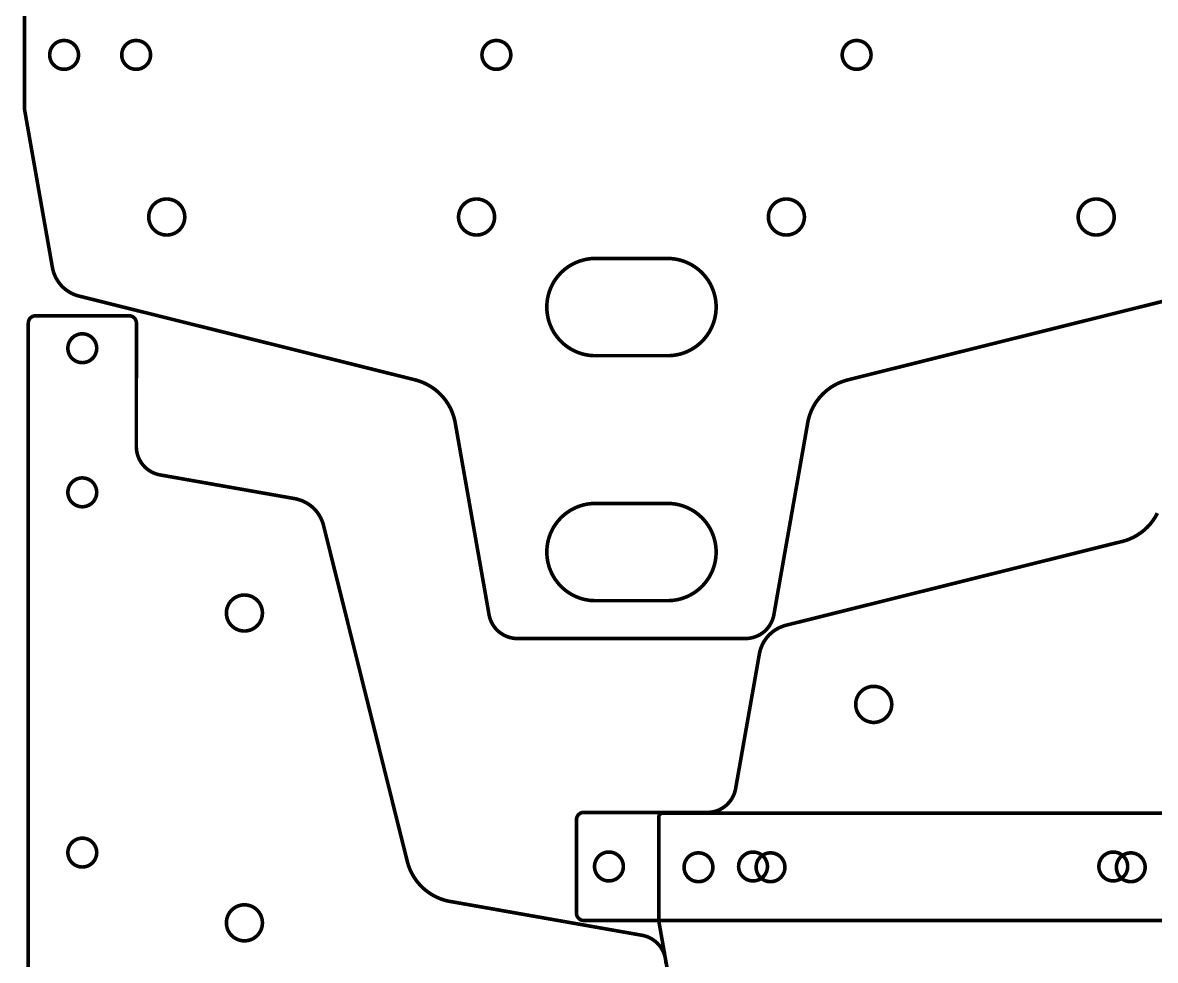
# Model space of a CAD drawing. Extents: x 0 to 1251, y 0 to 2501.
# Drawn here: x 0.4 to 314.8, y 1672.6 to 1932.9 of the extents above; entities that cross this region are included whole.
import ezdxf

# ---------------------------------------------------------------- set-up
doc = ezdxf.new("R2010")
doc.units = 0
doc.layers.get('0').update_dxf_attribs({"linetype": 'CONTINUOUS'})

msp = doc.modelspace()

# ---------------------------------------------------------------- linework, layer by layer
at = {"color": 0, "const_width": 1}
for points in [[(322.707, 1857.03), (229.454, 1833.78), (229.324, 1833.74), (228.931, 1833.63), (228.412, 1833.47), (227.901, 1833.29), (227.399, 1833.1), (226.904, 1832.89), (226.417, 1832.65), (225.939, 1832.4), (225.471, 1832.14), (225.011, 1831.86), (224.564, 1831.57), (224.125, 1831.25), (223.699, 1830.92), (223.283, 1830.57), (222.881, 1830.21), (222.49, 1829.83), (222.206, 1829.54), (222.114, 1829.44), (222.021, 1829.35), (221.75, 1829.04), (221.403, 1828.63), (221.071, 1828.19), (220.756, 1827.76), (220.457, 1827.32), (220.174, 1826.86), (219.908, 1826.39), (219.66, 1825.92), (219.428, 1825.43), (219.214, 1824.93), (219.018, 1824.43), (218.84, 1823.92), (218.679, 1823.4), (218.539, 1822.89), (218.415, 1822.36), (218.335, 1821.96), (218.311, 1821.82), (208.926, 1768.6), (208.896, 1768.42), (208.774, 1767.9), (208.563, 1767.24), (208.296, 1766.6), (207.975, 1765.99), (207.603, 1765.4), (207.179, 1764.85), (206.707, 1764.33), (206.324, 1763.97), (206.19, 1763.86), (206.056, 1763.74), (205.632, 1763.43), (205.043, 1763.06), (204.425, 1762.74), (203.783, 1762.47), (203.121, 1762.25), (202.442, 1762.11), (201.749, 1762.01), (201.222, 1761.99), (201.047, 1761.99), (137.738, 1761.99), (137.562, 1761.99), (137.036, 1762.01), (136.343, 1762.11), (135.664, 1762.25), (135.002, 1762.47), (134.36, 1762.74), (133.742, 1763.06), (133.153, 1763.43), (132.73, 1763.74), (132.595, 1763.86), (132.461, 1763.97), (132.078, 1764.33), (131.606, 1764.85), (131.182, 1765.4), (130.809, 1765.99), (130.489, 1766.6), (130.222, 1767.24), (130.011, 1767.9), (129.89, 1768.42), (129.859, 1768.6), (120.474, 1821.82), (120.45, 1821.96), (120.37, 1822.36), (120.247, 1822.89), (120.105, 1823.4), (119.945, 1823.92), (119.767, 1824.43), (119.571, 1824.93), (119.357, 1825.43), (119.126, 1825.92), (118.877, 1826.39), (118.611, 1826.86), (118.329, 1827.32), (118.029, 1827.76), (117.714, 1828.19), (117.382, 1828.63), (117.035, 1829.04), (116.764, 1829.35), (116.672, 1829.44), (116.579, 1829.54), (116.294, 1829.83), (115.904, 1830.21), (115.501, 1830.57), (115.086, 1830.92), (114.659, 1831.25), (114.222, 1831.57), (113.773, 1831.86), (113.315, 1832.14), (112.846, 1832.4), (112.368, 1832.65), (111.882, 1832.89), (111.386, 1833.1), (110.883, 1833.29), (110.372, 1833.47), (109.855, 1833.63), (109.462, 1833.74), (109.33, 1833.78), (16.0789, 1857.03), (15.9035, 1857.07), (15.384, 1857.22), (14.7081, 1857.47), (14.0536, 1857.76), (13.4226, 1858.11), (12.8179, 1858.5), (12.2416, 1858.93), (11.6964, 1859.39), (11.3077, 1859.78), (11.1845, 1859.9), (11.0613, 1860.04), (10.7108, 1860.44), (10.2795, 1861.03), (9.8917, 1861.64), (9.5487, 1862.26), (9.2518, 1862.92), (9.0022, 1863.58), (8.8012, 1864.28), (8.6814, 1864.81), (8.65, 1864.99), (0.8926, 1908.99), (0.8926, 1937.99)], [(1.9638, 1849.56), (1.9638, 1849.61), (1.9741, 1849.76), (2.0045, 1849.96), (2.0538, 1850.15), (2.1212, 1850.33), (2.2054, 1850.51), (2.3056, 1850.68), (2.4207, 1850.83), (2.5498, 1850.97), (2.6918, 1851.1), (2.8458, 1851.22), (3.0106, 1851.32), (3.1854, 1851.4), (3.3691, 1851.47), (3.5608, 1851.51), (3.7593, 1851.56), (3.9126, 1851.56), (3.9638, 1851.56), (29.9637, 1851.56), (30.0132, 1851.56), (30.1615, 1851.56), (30.3558, 1851.53), (30.5456, 1851.47), (30.7293, 1851.4), (30.9057, 1851.32), (31.0736, 1851.22), (31.2315, 1851.11), (31.3432, 1851.01), (31.3782, 1850.97), (31.4132, 1850.94), (31.5111, 1850.83), (31.6279, 1850.67), (31.7283, 1850.5), (31.8117, 1850.32), (31.8775, 1850.14), (31.9251, 1849.96), (31.954, 1849.76), (31.9637, 1849.61), (31.9637, 1849.56), (31.9499, 1815.28), (31.9497, 1815.1), (31.9804, 1814.57), (32.0717, 1813.88), (32.2225, 1813.21), (32.4314, 1812.54), (32.6969, 1811.9), (33.0179, 1811.28), (33.3929, 1810.69), (33.7076, 1810.26), (33.8204, 1810.13), (33.9332, 1810), (34.2951, 1809.61), (34.8106, 1809.14), (35.3631, 1808.72), (35.9492, 1808.35), (36.5653, 1808.03), (37.2083, 1807.76), (37.8746, 1807.54), (38.3878, 1807.43), (38.5606, 1807.39), (75.9421, 1800.81), (76.1199, 1800.78), (76.649, 1800.65), (77.3407, 1800.44), (78.0143, 1800.19), (78.6675, 1799.9), (79.2978, 1799.56), (79.9025, 1799.17), (80.4792, 1798.74), (80.8933, 1798.39), (81.0256, 1798.26), (81.1576, 1798.14), (81.5362, 1797.75), (82.0067, 1797.21), (82.4358, 1796.64), (82.8218, 1796.03), (83.1636, 1795.4), (83.4596, 1794.75), (83.7083, 1794.07), (83.8649, 1793.56), (83.9085, 1793.38), (107.159, 1700.13), (107.192, 1699.99), (107.3, 1699.6), (107.459, 1699.08), (107.637, 1698.57), (107.832, 1698.07), (108.045, 1697.57), (108.276, 1697.08), (108.524, 1696.61), (108.789, 1696.14), (109.07, 1695.68), (109.368, 1695.24), (109.682, 1694.79), (110.011, 1694.36), (110.357, 1693.96), (110.717, 1693.56), (111.093, 1693.15), (111.384, 1692.88), (111.483, 1692.78), (111.582, 1692.69), (111.887, 1692.42), (112.303, 1692.07), (112.73, 1691.74), (113.168, 1691.42), (113.616, 1691.13), (114.075, 1690.85), (114.543, 1690.57), (115.02, 1690.33), (115.506, 1690.1), (116, 1689.89), (116.502, 1689.68), (117.01, 1689.51), (117.526, 1689.35), (118.048, 1689.21), (118.575, 1689.08), (118.975, 1689), (119.108, 1688.99), (172.336, 1679.6), (172.51, 1679.57), (173.022, 1679.44), (173.689, 1679.24), (174.332, 1678.96), (174.947, 1678.64), (175.533, 1678.26), (176.086, 1677.85), (176.601, 1677.38), (176.962, 1676.99), (177.076, 1676.86), (177.189, 1676.72), (177.503, 1676.31), (177.878, 1675.71), (178.199, 1675.1), (178.465, 1674.44), (178.674, 1673.79), (178.825, 1673.11), (178.917, 1672.42), (178.947, 1671.89)], [(1.9474, 1472.56), (1.9474, 1849.56)], [(156.138, 1683.72), (156.086, 1683.72), (155.932, 1683.72), (155.735, 1683.76), (155.543, 1683.81), (155.358, 1683.88), (155.185, 1683.96), (155.019, 1684.06), (154.865, 1684.18), (154.724, 1684.31), (154.594, 1684.44), (154.479, 1684.6), (154.379, 1684.76), (154.294, 1684.94), (154.228, 1685.13), (154.178, 1685.32), (154.149, 1685.51), (154.138, 1685.67), (154.138, 1685.72), (154.138, 1711.72), (154.138, 1711.76), (154.147, 1711.92), (154.176, 1712.11), (154.225, 1712.31), (154.29, 1712.49), (154.374, 1712.65), (154.474, 1712.83), (154.592, 1712.99), (154.689, 1713.1), (154.724, 1713.14), (154.758, 1713.17), (154.871, 1713.26), (155.029, 1713.38), (155.197, 1713.49), (155.374, 1713.57), (155.557, 1713.63), (155.747, 1713.68), (155.94, 1713.71), (156.089, 1713.72), (156.139, 1713.72), (190.422, 1713.71), (190.597, 1713.71), (191.124, 1713.74), (191.817, 1713.82), (192.497, 1713.97), (193.16, 1714.18), (193.801, 1714.44), (194.419, 1714.78), (195.008, 1715.15), (195.432, 1715.46), (195.567, 1715.57), (195.701, 1715.68), (196.085, 1716.06), (196.557, 1716.57), (196.981, 1717.11), (197.353, 1717.71), (197.675, 1718.32), (197.942, 1718.96), (198.151, 1719.63), (198.274, 1720.14), (198.304, 1720.32), (204.896, 1757.69), (204.926, 1757.88), (205.046, 1758.4), (205.247, 1759.1), (205.497, 1759.76), (205.794, 1760.42), (206.138, 1761.06), (206.525, 1761.65), (206.956, 1762.24), (207.307, 1762.65), (207.429, 1762.78), (207.553, 1762.92), (207.942, 1763.29), (208.487, 1763.76), (209.064, 1764.19), (209.668, 1764.57), (210.299, 1764.92), (210.953, 1765.21), (211.629, 1765.46), (212.149, 1765.63), (212.324, 1765.67), (305.575, 1788.92), (305.707, 1788.94), (306.1, 1789.06), (306.618, 1789.21), (307.129, 1789.39), (307.632, 1789.58), (308.126, 1789.81), (308.614, 1790.03), (309.092, 1790.28), (309.56, 1790.54), (310.018, 1790.82), (310.467, 1791.13), (310.904, 1791.43), (311.332, 1791.76), (311.746, 1792.11), (312.149, 1792.47), (312.54, 1792.85), (312.825, 1793.14), (312.917, 1793.24), (313.01, 1793.33), (313.281, 1793.64), (313.628, 1794.06), (313.96, 1794.49), (314.275, 1794.92), (314.574, 1795.38), (314.857, 1795.83), (315.122, 1796.29), (315.371, 1796.78)], [(184.749, 1639.49), (176.99, 1683.49), (176.99, 1712.49), (176.99, 1712.53), (177.01, 1712.68), (177.067, 1712.86), (177.158, 1713.04), (177.249, 1713.15), (177.283, 1713.19), (177.318, 1713.22), (177.436, 1713.32), (177.608, 1713.4), (177.794, 1713.46), (177.942, 1713.49), (177.99, 1713.49), (554.992, 1713.49)], [(533.137, 1683.69), (156.138, 1683.69)]]:
    msp.add_lwpolyline(points, dxfattribs=at)
for points in [[(15.8926, 1923.99), (15.8926, 1923.88), (15.8719, 1923.57), (15.8113, 1923.18), (15.7128, 1922.79), (15.5782, 1922.43), (15.4097, 1922.08), (15.2094, 1921.75), (14.9792, 1921.44), (14.721, 1921.15), (14.4369, 1920.9), (14.129, 1920.67), (13.7992, 1920.47), (13.4495, 1920.29), (13.082, 1920.17), (12.6987, 1920.07), (12.3015, 1920), (11.9948, 1919.99), (11.8926, 1919.99), (11.7903, 1919.99), (11.4836, 1920), (11.0864, 1920.07), (10.7031, 1920.17), (10.3356, 1920.29), (9.9859, 1920.47), (9.6561, 1920.67), (9.3482, 1920.9), (9.0641, 1921.15), (8.8059, 1921.44), (8.5757, 1921.75), (8.3753, 1922.08), (8.2069, 1922.43), (8.0724, 1922.79), (7.9738, 1923.18), (7.9132, 1923.57), (7.8926, 1923.88), (7.8926, 1923.99), (7.8926, 1924.08), (7.9132, 1924.39), (7.9738, 1924.79), (8.0724, 1925.17), (8.2069, 1925.54), (8.3753, 1925.89), (8.5757, 1926.22), (8.8059, 1926.53), (9.0641, 1926.81), (9.3482, 1927.07), (9.6561, 1927.31), (9.9859, 1927.5), (10.3356, 1927.67), (10.7031, 1927.81), (11.0864, 1927.9), (11.4836, 1927.96), (11.7903, 1927.99), (11.8926, 1927.99), (11.9948, 1927.99), (12.3015, 1927.96), (12.6987, 1927.9), (13.082, 1927.81), (13.4495, 1927.67), (13.7992, 1927.5), (14.129, 1927.31), (14.4369, 1927.07), (14.721, 1926.81), (14.9792, 1926.53), (15.2094, 1926.22), (15.4097, 1925.89), (15.5782, 1925.54), (15.7128, 1925.17), (15.8113, 1924.79), (15.8719, 1924.39), (15.8926, 1924.08), (15.8926, 1923.99)], [(35.8926, 1923.99), (35.8926, 1923.88), (35.8719, 1923.57), (35.8112, 1923.18), (35.7128, 1922.79), (35.5782, 1922.43), (35.4097, 1922.08), (35.2094, 1921.75), (34.9792, 1921.44), (34.721, 1921.15), (34.4369, 1920.9), (34.129, 1920.67), (33.7992, 1920.47), (33.4494, 1920.29), (33.0821, 1920.17), (32.6986, 1920.07), (32.3015, 1920), (31.9949, 1919.99), (31.8926, 1919.99), (31.7903, 1919.99), (31.4836, 1920), (31.0864, 1920.07), (30.7031, 1920.17), (30.3356, 1920.29), (29.9858, 1920.47), (29.6561, 1920.67), (29.3482, 1920.9), (29.0642, 1921.15), (28.806, 1921.44), (28.5757, 1921.75), (28.3753, 1922.08), (28.2068, 1922.43), (28.0724, 1922.79), (27.9738, 1923.18), (27.9132, 1923.57), (27.8926, 1923.88), (27.8926, 1923.99), (27.8926, 1924.08), (27.9132, 1924.39), (27.9738, 1924.79), (28.0724, 1925.17), (28.2068, 1925.54), (28.3753, 1925.89), (28.5757, 1926.22), (28.806, 1926.53), (29.0642, 1926.81), (29.3482, 1927.07), (29.6561, 1927.31), (29.9858, 1927.5), (30.3356, 1927.67), (30.7031, 1927.81), (31.0864, 1927.9), (31.4836, 1927.96), (31.7903, 1927.99), (31.8926, 1927.99), (31.9949, 1927.99), (32.3015, 1927.96), (32.6986, 1927.9), (33.0821, 1927.81), (33.4494, 1927.67), (33.7992, 1927.5), (34.129, 1927.31), (34.4369, 1927.07), (34.721, 1926.81), (34.9792, 1926.53), (35.2094, 1926.22), (35.4097, 1925.89), (35.5782, 1925.54), (35.7128, 1925.17), (35.8112, 1924.79), (35.8719, 1924.39), (35.8926, 1924.08), (35.8926, 1923.99)], [(135.892, 1923.99), (135.892, 1923.88), (135.872, 1923.57), (135.811, 1923.18), (135.713, 1922.79), (135.578, 1922.43), (135.41, 1922.08), (135.209, 1921.75), (134.979, 1921.44), (134.721, 1921.15), (134.437, 1920.9), (134.129, 1920.67), (133.799, 1920.47), (133.449, 1920.29), (133.082, 1920.17), (132.699, 1920.07), (132.302, 1920), (131.995, 1919.99), (131.892, 1919.99), (131.79, 1919.99), (131.483, 1920), (131.086, 1920.07), (130.703, 1920.17), (130.336, 1920.29), (129.986, 1920.47), (129.656, 1920.67), (129.348, 1920.9), (129.064, 1921.15), (128.806, 1921.44), (128.576, 1921.75), (128.375, 1922.08), (128.207, 1922.43), (128.072, 1922.79), (127.974, 1923.18), (127.913, 1923.57), (127.892, 1923.88), (127.892, 1923.99), (127.892, 1924.08), (127.913, 1924.39), (127.974, 1924.79), (128.072, 1925.17), (128.207, 1925.54), (128.375, 1925.89), (128.576, 1926.22), (128.806, 1926.53), (129.064, 1926.81), (129.348, 1927.07), (129.656, 1927.31), (129.986, 1927.5), (130.336, 1927.67), (130.703, 1927.81), (131.086, 1927.9), (131.483, 1927.96), (131.79, 1927.99), (131.892, 1927.99), (131.995, 1927.99), (132.302, 1927.96), (132.699, 1927.9), (133.082, 1927.81), (133.449, 1927.67), (133.799, 1927.5), (134.129, 1927.31), (134.437, 1927.07), (134.721, 1926.81), (134.979, 1926.53), (135.209, 1926.22), (135.41, 1925.89), (135.578, 1925.54), (135.713, 1925.17), (135.811, 1924.79), (135.872, 1924.39), (135.892, 1924.08), (135.892, 1923.99)], [(235.893, 1923.99), (235.893, 1923.88), (235.872, 1923.57), (235.811, 1923.18), (235.713, 1922.79), (235.578, 1922.43), (235.41, 1922.08), (235.21, 1921.75), (234.979, 1921.44), (234.721, 1921.15), (234.438, 1920.9), (234.129, 1920.67), (233.799, 1920.47), (233.45, 1920.29), (233.082, 1920.17), (232.699, 1920.07), (232.301, 1920), (231.994, 1919.99), (231.893, 1919.99), (231.79, 1919.99), (231.483, 1920), (231.086, 1920.07), (230.703, 1920.17), (230.336, 1920.29), (229.986, 1920.47), (229.656, 1920.67), (229.349, 1920.9), (229.064, 1921.15), (228.806, 1921.44), (228.575, 1921.75), (228.375, 1922.08), (228.207, 1922.43), (228.072, 1922.79), (227.974, 1923.18), (227.912, 1923.57), (227.893, 1923.88), (227.893, 1923.99), (227.893, 1924.08), (227.912, 1924.39), (227.974, 1924.79), (228.072, 1925.17), (228.207, 1925.54), (228.375, 1925.89), (228.575, 1926.22), (228.806, 1926.53), (229.064, 1926.81), (229.349, 1927.07), (229.656, 1927.31), (229.986, 1927.5), (230.336, 1927.67), (230.703, 1927.81), (231.086, 1927.9), (231.483, 1927.96), (231.79, 1927.99), (231.893, 1927.99), (231.994, 1927.99), (232.301, 1927.96), (232.699, 1927.9), (233.082, 1927.81), (233.45, 1927.67), (233.799, 1927.5), (234.129, 1927.31), (234.438, 1927.07), (234.721, 1926.81), (234.979, 1926.53), (235.21, 1926.22), (235.41, 1925.89), (235.578, 1925.54), (235.713, 1925.17), (235.811, 1924.79), (235.872, 1924.39), (235.893, 1924.08), (235.893, 1923.99)], [(45.3926, 1878.99), (45.3926, 1878.86), (45.3668, 1878.47), (45.291, 1877.97), (45.1678, 1877.5), (44.9996, 1877.04), (44.789, 1876.6), (44.5386, 1876.18), (44.2507, 1875.81), (43.9281, 1875.44), (43.5731, 1875.13), (43.1881, 1874.83), (42.7758, 1874.58), (42.3387, 1874.38), (41.8794, 1874.21), (41.4003, 1874.08), (40.9038, 1874.01), (40.5203, 1873.99), (40.3926, 1873.99), (40.2647, 1873.99), (39.8814, 1874.01), (39.3849, 1874.08), (38.9057, 1874.21), (38.4462, 1874.38), (38.0092, 1874.58), (37.5969, 1874.83), (37.2121, 1875.13), (36.8569, 1875.44), (36.5343, 1875.81), (36.2465, 1876.18), (35.996, 1876.6), (35.7854, 1877.04), (35.6174, 1877.5), (35.4942, 1877.97), (35.4183, 1878.47), (35.3926, 1878.86), (35.3926, 1878.99), (35.3926, 1879.11), (35.4183, 1879.5), (35.4942, 1879.99), (35.6174, 1880.47), (35.7854, 1880.93), (35.996, 1881.36), (36.2465, 1881.78), (36.5343, 1882.17), (36.8569, 1882.51), (37.2121, 1882.85), (37.5969, 1883.13), (38.0092, 1883.38), (38.4462, 1883.58), (38.9057, 1883.76), (39.3849, 1883.88), (39.8814, 1883.96), (40.2647, 1883.99), (40.3926, 1883.99), (40.5203, 1883.99), (40.9038, 1883.96), (41.4003, 1883.88), (41.8794, 1883.76), (42.3387, 1883.58), (42.7758, 1883.38), (43.1881, 1883.13), (43.5731, 1882.85), (43.9281, 1882.51), (44.2507, 1882.17), (44.5386, 1881.78), (44.789, 1881.36), (44.9996, 1880.93), (45.1678, 1880.47), (45.291, 1879.99), (45.3668, 1879.5), (45.3926, 1879.11), (45.3926, 1878.99)], [(131.392, 1878.99), (131.392, 1878.86), (131.367, 1878.47), (131.291, 1877.97), (131.168, 1877.5), (131, 1877.04), (130.789, 1876.6), (130.539, 1876.18), (130.251, 1875.81), (129.928, 1875.44), (129.573, 1875.13), (129.188, 1874.83), (128.776, 1874.58), (128.339, 1874.38), (127.879, 1874.21), (127.4, 1874.08), (126.904, 1874.01), (126.52, 1873.99), (126.392, 1873.99), (126.265, 1873.99), (125.881, 1874.01), (125.385, 1874.08), (124.906, 1874.21), (124.446, 1874.38), (124.009, 1874.58), (123.597, 1874.83), (123.212, 1875.13), (122.857, 1875.44), (122.534, 1875.81), (122.246, 1876.18), (121.996, 1876.6), (121.785, 1877.04), (121.617, 1877.5), (121.494, 1877.97), (121.418, 1878.47), (121.392, 1878.86), (121.392, 1878.99), (121.392, 1879.11), (121.418, 1879.5), (121.494, 1879.99), (121.617, 1880.47), (121.785, 1880.93), (121.996, 1881.36), (122.246, 1881.78), (122.534, 1882.17), (122.857, 1882.51), (123.212, 1882.85), (123.597, 1883.13), (124.009, 1883.38), (124.446, 1883.58), (124.906, 1883.76), (125.385, 1883.88), (125.881, 1883.96), (126.265, 1883.99), (126.392, 1883.99), (126.52, 1883.99), (126.904, 1883.96), (127.4, 1883.88), (127.879, 1883.76), (128.339, 1883.58), (128.776, 1883.38), (129.188, 1883.13), (129.573, 1882.85), (129.928, 1882.51), (130.251, 1882.17), (130.539, 1881.78), (130.789, 1881.36), (131, 1880.93), (131.168, 1880.47), (131.291, 1879.99), (131.367, 1879.5), (131.392, 1879.11), (131.392, 1878.99)], [(217.393, 1878.99), (217.393, 1878.86), (217.367, 1878.47), (217.29, 1877.97), (217.168, 1877.5), (217, 1877.04), (216.789, 1876.6), (216.539, 1876.18), (216.251, 1875.81), (215.928, 1875.44), (215.574, 1875.13), (215.188, 1874.83), (214.776, 1874.58), (214.339, 1874.38), (213.879, 1874.21), (213.4, 1874.08), (212.904, 1874.01), (212.521, 1873.99), (212.393, 1873.99), (212.265, 1873.99), (211.882, 1874.01), (211.385, 1874.08), (210.906, 1874.21), (210.446, 1874.38), (210.01, 1874.58), (209.597, 1874.83), (209.212, 1875.13), (208.857, 1875.44), (208.535, 1875.81), (208.246, 1876.18), (207.996, 1876.6), (207.786, 1877.04), (207.617, 1877.5), (207.494, 1877.97), (207.418, 1878.47), (207.393, 1878.86), (207.393, 1878.99), (207.393, 1879.11), (207.418, 1879.5), (207.494, 1879.99), (207.617, 1880.47), (207.786, 1880.93), (207.996, 1881.36), (208.246, 1881.78), (208.535, 1882.17), (208.857, 1882.51), (209.212, 1882.85), (209.597, 1883.13), (210.01, 1883.38), (210.446, 1883.58), (210.906, 1883.76), (211.385, 1883.88), (211.882, 1883.96), (212.265, 1883.99), (212.393, 1883.99), (212.521, 1883.99), (212.904, 1883.96), (213.4, 1883.88), (213.879, 1883.76), (214.339, 1883.58), (214.776, 1883.38), (215.188, 1883.13), (215.574, 1882.85), (215.928, 1882.51), (216.251, 1882.17), (216.539, 1881.78), (216.789, 1881.36), (217, 1880.93), (217.168, 1880.47), (217.29, 1879.99), (217.367, 1879.5), (217.393, 1879.11), (217.393, 1878.99)], [(303.393, 1878.99), (303.393, 1878.86), (303.367, 1878.47), (303.29, 1877.97), (303.168, 1877.5), (303, 1877.04), (302.789, 1876.6), (302.539, 1876.18), (302.251, 1875.81), (301.928, 1875.44), (301.574, 1875.13), (301.188, 1874.83), (300.776, 1874.58), (300.339, 1874.38), (299.879, 1874.21), (299.4, 1874.08), (298.904, 1874.01), (298.521, 1873.99), (298.393, 1873.99), (298.265, 1873.99), (297.882, 1874.01), (297.385, 1874.08), (296.906, 1874.21), (296.446, 1874.38), (296.01, 1874.58), (295.597, 1874.83), (295.213, 1875.13), (294.857, 1875.44), (294.535, 1875.81), (294.246, 1876.18), (293.996, 1876.6), (293.786, 1877.04), (293.617, 1877.5), (293.494, 1877.97), (293.418, 1878.47), (293.393, 1878.86), (293.393, 1878.99), (293.393, 1879.11), (293.418, 1879.5), (293.494, 1879.99), (293.617, 1880.47), (293.786, 1880.93), (293.996, 1881.36), (294.246, 1881.78), (294.535, 1882.17), (294.857, 1882.51), (295.213, 1882.85), (295.597, 1883.13), (296.01, 1883.38), (296.446, 1883.58), (296.906, 1883.76), (297.385, 1883.88), (297.882, 1883.96), (298.265, 1883.99), (298.393, 1883.99), (298.521, 1883.99), (298.904, 1883.96), (299.4, 1883.88), (299.879, 1883.76), (300.339, 1883.58), (300.776, 1883.38), (301.188, 1883.13), (301.574, 1882.85), (301.928, 1882.51), (302.251, 1882.17), (302.539, 1881.78), (302.789, 1881.36), (303, 1880.93), (303.168, 1880.47), (303.29, 1879.99), (303.367, 1879.5), (303.393, 1879.11), (303.393, 1878.99)], [(159.393, 1867.49), (159.168, 1867.49), (158.493, 1867.46), (157.604, 1867.36), (156.729, 1867.22), (155.869, 1867.01), (155.029, 1866.76), (154.21, 1866.44), (153.414, 1866.08), (152.643, 1865.68), (151.9, 1865.21), (151.189, 1864.71), (150.51, 1864.15), (149.867, 1863.56), (149.263, 1862.9), (148.699, 1862.22), (148.176, 1861.5), (147.814, 1860.93), (147.701, 1860.74), (147.589, 1860.54), (147.278, 1859.94), (146.91, 1859.13), (146.599, 1858.29), (146.344, 1857.44), (146.147, 1856.6), (146.006, 1855.72), (145.921, 1854.86), (145.893, 1853.99), (145.921, 1853.11), (146.006, 1852.24), (146.147, 1851.38), (146.344, 1850.51), (146.599, 1849.67), (146.91, 1848.85), (147.278, 1848.03), (147.589, 1847.43), (147.701, 1847.24), (147.814, 1847.04), (148.176, 1846.47), (148.699, 1845.75), (149.263, 1845.06), (149.867, 1844.42), (150.51, 1843.82), (151.189, 1843.26), (151.9, 1842.75), (152.643, 1842.29), (153.414, 1841.88), (154.21, 1841.51), (155.029, 1841.21), (155.869, 1840.94), (156.729, 1840.75), (157.604, 1840.6), (158.493, 1840.51), (159.168, 1840.49), (159.393, 1840.49), (179.393, 1840.49), (179.618, 1840.49), (180.292, 1840.51), (181.181, 1840.6), (182.056, 1840.75), (182.915, 1840.94), (183.756, 1841.21), (184.575, 1841.51), (185.372, 1841.88), (186.143, 1842.29), (186.885, 1842.75), (187.597, 1843.26), (188.275, 1843.82), (188.918, 1844.42), (189.522, 1845.06), (190.087, 1845.75), (190.608, 1846.47), (190.971, 1847.04), (191.083, 1847.24), (191.196, 1847.43), (191.508, 1848.03), (191.875, 1848.85), (192.186, 1849.67), (192.44, 1850.51), (192.638, 1851.38), (192.779, 1852.24), (192.864, 1853.11), (192.893, 1853.99), (192.864, 1854.86), (192.779, 1855.72), (192.638, 1856.6), (192.44, 1857.44), (192.186, 1858.29), (191.875, 1859.13), (191.508, 1859.94), (191.196, 1860.54), (191.083, 1860.74), (190.971, 1860.93), (190.608, 1861.5), (190.087, 1862.22), (189.522, 1862.9), (188.918, 1863.56), (188.275, 1864.15), (187.597, 1864.71), (186.885, 1865.21), (186.143, 1865.68), (185.372, 1866.08), (184.575, 1866.44), (183.756, 1866.76), (182.915, 1867.01), (182.056, 1867.22), (181.181, 1867.36), (180.292, 1867.46), (179.618, 1867.49), (179.393, 1867.49), (159.393, 1867.49)], [(20.9474, 1842.56), (20.9474, 1842.46), (20.9268, 1842.15), (20.8661, 1841.75), (20.7676, 1841.38), (20.6331, 1841), (20.4646, 1840.65), (20.2643, 1840.32), (20.034, 1840.01), (19.7758, 1839.74), (19.4918, 1839.47), (19.1839, 1839.25), (18.854, 1839.04), (18.5044, 1838.88), (18.1369, 1838.74), (17.7535, 1838.64), (17.3564, 1838.58), (17.0496, 1838.56), (16.9474, 1838.56), (16.8451, 1838.56), (16.5385, 1838.58), (16.1413, 1838.64), (15.7579, 1838.74), (15.3904, 1838.88), (15.0407, 1839.04), (14.711, 1839.25), (14.4031, 1839.47), (14.119, 1839.74), (13.8608, 1840.01), (13.6305, 1840.32), (13.4302, 1840.65), (13.2617, 1841), (13.1272, 1841.38), (13.0287, 1841.75), (12.968, 1842.15), (12.9474, 1842.46), (12.9474, 1842.56), (12.9474, 1842.67), (12.968, 1842.97), (13.0287, 1843.36), (13.1272, 1843.75), (13.2617, 1844.11), (13.4302, 1844.47), (13.6305, 1844.79), (13.8608, 1845.11), (14.119, 1845.39), (14.4031, 1845.65), (14.711, 1845.88), (15.0407, 1846.08), (15.3904, 1846.25), (15.7579, 1846.38), (16.1413, 1846.49), (16.5385, 1846.54), (16.8451, 1846.56), (16.9474, 1846.56), (17.0496, 1846.56), (17.3564, 1846.54), (17.7535, 1846.49), (18.1369, 1846.38), (18.5044, 1846.25), (18.854, 1846.08), (19.1839, 1845.88), (19.4918, 1845.65), (19.7758, 1845.39), (20.034, 1845.11), (20.2643, 1844.79), (20.4646, 1844.47), (20.6331, 1844.11), (20.7676, 1843.75), (20.8661, 1843.36), (20.9268, 1842.97), (20.9474, 1842.67), (20.9474, 1842.56)], [(20.9474, 1802.56), (20.9474, 1802.46), (20.9268, 1802.15), (20.8661, 1801.75), (20.7676, 1801.38), (20.6331, 1801), (20.4646, 1800.65), (20.2643, 1800.32), (20.034, 1800.01), (19.7758, 1799.74), (19.4918, 1799.47), (19.1839, 1799.25), (18.854, 1799.04), (18.5044, 1798.88), (18.1369, 1798.74), (17.7535, 1798.64), (17.3564, 1798.58), (17.0496, 1798.56), (16.9474, 1798.56), (16.8451, 1798.56), (16.5385, 1798.58), (16.1413, 1798.64), (15.7579, 1798.74), (15.3904, 1798.88), (15.0407, 1799.04), (14.711, 1799.25), (14.4031, 1799.47), (14.119, 1799.74), (13.8608, 1800.01), (13.6305, 1800.32), (13.4302, 1800.65), (13.2617, 1801), (13.1272, 1801.38), (13.0287, 1801.75), (12.968, 1802.15), (12.9474, 1802.46), (12.9474, 1802.56), (12.9474, 1802.67), (12.968, 1802.97), (13.0287, 1803.36), (13.1272, 1803.75), (13.2617, 1804.11), (13.4302, 1804.47), (13.6305, 1804.79), (13.8608, 1805.11), (14.119, 1805.39), (14.4031, 1805.65), (14.711, 1805.88), (15.0407, 1806.08), (15.3904, 1806.25), (15.7579, 1806.38), (16.1413, 1806.47), (16.5385, 1806.54), (16.8451, 1806.56), (16.9474, 1806.56), (17.0496, 1806.56), (17.3564, 1806.54), (17.7535, 1806.47), (18.1369, 1806.38), (18.5044, 1806.25), (18.854, 1806.08), (19.1839, 1805.88), (19.4918, 1805.65), (19.7758, 1805.39), (20.034, 1805.11), (20.2643, 1804.79), (20.4646, 1804.47), (20.6331, 1804.11), (20.7676, 1803.75), (20.8661, 1803.36), (20.9268, 1802.97), (20.9474, 1802.67), (20.9474, 1802.56)], [(159.393, 1772.49), (159.168, 1772.49), (158.493, 1772.51), (157.604, 1772.6), (156.729, 1772.75), (155.869, 1772.94), (155.029, 1773.21), (154.21, 1773.51), (153.414, 1773.88), (152.643, 1774.29), (151.9, 1774.75), (151.189, 1775.26), (150.51, 1775.82), (149.867, 1776.42), (149.263, 1777.06), (148.699, 1777.75), (148.176, 1778.47), (147.814, 1779.04), (147.701, 1779.24), (147.589, 1779.43), (147.278, 1780.03), (146.91, 1780.85), (146.599, 1781.67), (146.344, 1782.51), (146.147, 1783.38), (146.006, 1784.24), (145.921, 1785.11), (145.893, 1785.99), (145.921, 1786.86), (146.006, 1787.72), (146.147, 1788.6), (146.344, 1789.44), (146.599, 1790.29), (146.91, 1791.13), (147.278, 1791.94), (147.589, 1792.54), (147.701, 1792.74), (147.814, 1792.93), (148.176, 1793.5), (148.699, 1794.22), (149.263, 1794.9), (149.867, 1795.56), (150.51, 1796.15), (151.189, 1796.71), (151.9, 1797.21), (152.643, 1797.68), (153.414, 1798.08), (154.21, 1798.44), (155.029, 1798.76), (155.869, 1799.01), (156.729, 1799.22), (157.604, 1799.36), (158.493, 1799.46), (159.168, 1799.49), (159.393, 1799.49), (179.393, 1799.49), (179.618, 1799.49), (180.292, 1799.46), (181.181, 1799.36), (182.056, 1799.22), (182.915, 1799.01), (183.756, 1798.76), (184.575, 1798.44), (185.372, 1798.08), (186.143, 1797.68), (186.885, 1797.21), (187.597, 1796.71), (188.275, 1796.15), (188.918, 1795.56), (189.522, 1794.9), (190.087, 1794.22), (190.608, 1793.5), (190.971, 1792.93), (191.083, 1792.74), (191.196, 1792.54), (191.508, 1791.94), (191.875, 1791.13), (192.186, 1790.29), (192.44, 1789.44), (192.638, 1788.6), (192.779, 1787.72), (192.864, 1786.86), (192.893, 1785.99), (192.864, 1785.11), (192.779, 1784.24), (192.638, 1783.38), (192.44, 1782.51), (192.186, 1781.67), (191.875, 1780.85), (191.508, 1780.03), (191.196, 1779.43), (191.083, 1779.24), (190.971, 1779.04), (190.608, 1778.47), (190.087, 1777.75), (189.522, 1777.06), (188.918, 1776.42), (188.275, 1775.82), (187.597, 1775.26), (186.885, 1774.75), (186.143, 1774.29), (185.372, 1773.88), (184.575, 1773.51), (183.756, 1773.21), (182.915, 1772.94), (182.056, 1772.75), (181.181, 1772.6), (180.292, 1772.51), (179.618, 1772.49), (179.393, 1772.49), (159.393, 1772.49)], [(66.9474, 1769.06), (66.9474, 1768.93), (66.9217, 1768.56), (66.8458, 1768.06), (66.7226, 1767.57), (66.5544, 1767.11), (66.3439, 1766.68), (66.0935, 1766.26), (65.8057, 1765.88), (65.4829, 1765.53), (65.1279, 1765.21), (64.7429, 1764.92), (64.3307, 1764.67), (63.8936, 1764.46), (63.4343, 1764.29), (62.9551, 1764.17), (62.4586, 1764.08), (62.0751, 1764.06), (61.9474, 1764.06), (61.8196, 1764.06), (61.4363, 1764.08), (60.9397, 1764.17), (60.4606, 1764.29), (60.0012, 1764.46), (59.5642, 1764.67), (59.1518, 1764.92), (58.7669, 1765.21), (58.4119, 1765.53), (58.0892, 1765.88), (57.8014, 1766.26), (57.5508, 1766.68), (57.3403, 1767.11), (57.1722, 1767.57), (57.049, 1768.06), (56.9732, 1768.56), (56.9474, 1768.93), (56.9474, 1769.06), (56.9474, 1769.19), (56.9732, 1769.57), (57.049, 1770.07), (57.1722, 1770.54), (57.3403, 1771), (57.5508, 1771.44), (57.8014, 1771.86), (58.0892, 1772.24), (58.4119, 1772.6), (58.7669, 1772.92), (59.1518, 1773.21), (59.5642, 1773.46), (60.0012, 1773.67), (60.4606, 1773.83), (60.9397, 1773.96), (61.4363, 1774.03), (61.8196, 1774.06), (61.9474, 1774.06), (62.0751, 1774.06), (62.4586, 1774.03), (62.9551, 1773.96), (63.4343, 1773.83), (63.8936, 1773.67), (64.3307, 1773.46), (64.7429, 1773.21), (65.1279, 1772.92), (65.4829, 1772.6), (65.8057, 1772.24), (66.0935, 1771.86), (66.3439, 1771.44), (66.5544, 1771), (66.7226, 1770.54), (66.8458, 1770.07), (66.9217, 1769.57), (66.9474, 1769.19), (66.9474, 1769.06)], [(241.638, 1743.69), (241.638, 1743.57), (241.612, 1743.19), (241.536, 1742.69), (241.412, 1742.21), (241.244, 1741.75), (241.035, 1741.32), (240.783, 1740.9), (240.496, 1740.51), (240.174, 1740.17), (239.818, 1739.85), (239.433, 1739.56), (239.021, 1739.31), (238.585, 1739.1), (238.125, 1738.93), (237.646, 1738.81), (237.149, 1738.72), (236.765, 1738.69), (236.638, 1738.69), (236.51, 1738.69), (236.126, 1738.72), (235.631, 1738.81), (235.151, 1738.93), (234.692, 1739.1), (234.254, 1739.31), (233.842, 1739.56), (233.457, 1739.85), (233.103, 1740.17), (232.779, 1740.51), (232.492, 1740.9), (232.242, 1741.32), (232.031, 1741.75), (231.862, 1742.21), (231.739, 1742.69), (231.664, 1743.19), (231.638, 1743.57), (231.638, 1743.69), (231.638, 1743.83), (231.664, 1744.21), (231.739, 1744.71), (231.862, 1745.19), (232.031, 1745.65), (232.242, 1746.08), (232.492, 1746.5), (232.779, 1746.88), (233.103, 1747.24), (233.457, 1747.56), (233.842, 1747.85), (234.254, 1748.1), (234.692, 1748.31), (235.151, 1748.47), (235.631, 1748.6), (236.126, 1748.68), (236.51, 1748.69), (236.638, 1748.69), (236.765, 1748.69), (237.149, 1748.68), (237.646, 1748.6), (238.125, 1748.47), (238.585, 1748.31), (239.021, 1748.1), (239.433, 1747.85), (239.818, 1747.56), (240.174, 1747.24), (240.496, 1746.88), (240.783, 1746.5), (241.035, 1746.08), (241.244, 1745.65), (241.412, 1745.19), (241.536, 1744.71), (241.612, 1744.21), (241.638, 1743.83), (241.638, 1743.69)], [(20.9474, 1702.56), (20.9474, 1702.46), (20.9268, 1702.15), (20.8661, 1701.75), (20.7676, 1701.38), (20.6331, 1701), (20.4646, 1700.65), (20.2643, 1700.32), (20.034, 1700.01), (19.7758, 1699.74), (19.4918, 1699.47), (19.1839, 1699.25), (18.854, 1699.04), (18.5044, 1698.88), (18.1369, 1698.74), (17.7535, 1698.64), (17.3564, 1698.58), (17.0496, 1698.56), (16.9474, 1698.56), (16.8451, 1698.56), (16.5385, 1698.58), (16.1413, 1698.64), (15.7579, 1698.74), (15.3904, 1698.88), (15.0407, 1699.04), (14.711, 1699.25), (14.4031, 1699.47), (14.119, 1699.74), (13.8608, 1700.01), (13.6305, 1700.32), (13.4302, 1700.65), (13.2617, 1701), (13.1272, 1701.38), (13.0287, 1701.75), (12.968, 1702.15), (12.9474, 1702.46), (12.9474, 1702.56), (12.9474, 1702.67), (12.968, 1702.97), (13.0287, 1703.36), (13.1272, 1703.75), (13.2617, 1704.11), (13.4302, 1704.47), (13.6305, 1704.79), (13.8608, 1705.11), (14.119, 1705.39), (14.4031, 1705.65), (14.711, 1705.88), (15.0407, 1706.08), (15.3904, 1706.25), (15.7579, 1706.38), (16.1413, 1706.47), (16.5385, 1706.54), (16.8451, 1706.56), (16.9474, 1706.56), (17.0496, 1706.56), (17.3564, 1706.54), (17.7535, 1706.47), (18.1369, 1706.38), (18.5044, 1706.25), (18.854, 1706.08), (19.1839, 1705.88), (19.4918, 1705.65), (19.7758, 1705.39), (20.034, 1705.11), (20.2643, 1704.79), (20.4646, 1704.47), (20.6331, 1704.11), (20.7676, 1703.75), (20.8661, 1703.36), (20.9268, 1702.97), (20.9474, 1702.67), (20.9474, 1702.56)], [(167.138, 1698.69), (167.138, 1698.6), (167.117, 1698.29), (167.057, 1697.89), (166.958, 1697.51), (166.824, 1697.14), (166.656, 1696.79), (166.454, 1696.46), (166.225, 1696.15), (165.967, 1695.88), (165.682, 1695.61), (165.374, 1695.39), (165.044, 1695.18), (164.694, 1695.01), (164.328, 1694.88), (163.944, 1694.78), (163.547, 1694.72), (163.24, 1694.69), (163.138, 1694.69), (163.036, 1694.69), (162.729, 1694.72), (162.332, 1694.78), (161.949, 1694.88), (161.581, 1695.01), (161.231, 1695.18), (160.901, 1695.39), (160.593, 1695.61), (160.31, 1695.88), (160.051, 1696.15), (159.821, 1696.46), (159.621, 1696.79), (159.453, 1697.14), (159.318, 1697.51), (159.219, 1697.89), (159.158, 1698.29), (159.138, 1698.6), (159.138, 1698.69), (159.138, 1698.81), (159.158, 1699.11), (159.219, 1699.51), (159.318, 1699.89), (159.453, 1700.26), (159.621, 1700.61), (159.821, 1700.94), (160.051, 1701.25), (160.31, 1701.53), (160.593, 1701.79), (160.901, 1702.01), (161.231, 1702.22), (161.581, 1702.39), (161.949, 1702.53), (162.332, 1702.63), (162.729, 1702.68), (163.036, 1702.69), (163.138, 1702.69), (163.24, 1702.69), (163.547, 1702.68), (163.944, 1702.63), (164.328, 1702.53), (164.694, 1702.39), (165.044, 1702.22), (165.374, 1702.01), (165.682, 1701.79), (165.967, 1701.53), (166.225, 1701.25), (166.454, 1700.94), (166.656, 1700.61), (166.824, 1700.26), (166.958, 1699.89), (167.057, 1699.51), (167.117, 1699.11), (167.138, 1698.81), (167.138, 1698.69)], [(191.99, 1698.49), (191.99, 1698.38), (191.971, 1698.07), (191.91, 1697.68), (191.811, 1697.29), (191.676, 1696.93), (191.508, 1696.58), (191.308, 1696.25), (191.078, 1695.94), (190.819, 1695.65), (190.535, 1695.4), (190.228, 1695.17), (189.897, 1694.97), (189.547, 1694.79), (189.181, 1694.67), (188.797, 1694.57), (188.4, 1694.5), (188.093, 1694.49), (187.99, 1694.49), (187.889, 1694.49), (187.582, 1694.5), (187.185, 1694.57), (186.801, 1694.67), (186.433, 1694.79), (186.085, 1694.97), (185.754, 1695.17), (185.447, 1695.4), (185.163, 1695.65), (184.904, 1695.94), (184.674, 1696.25), (184.474, 1696.58), (184.306, 1696.93), (184.171, 1697.29), (184.072, 1697.68), (184.011, 1698.07), (183.99, 1698.38), (183.99, 1698.49), (183.99, 1698.58), (184.011, 1698.89), (184.072, 1699.29), (184.171, 1699.67), (184.306, 1700.04), (184.474, 1700.39), (184.674, 1700.72), (184.904, 1701.03), (185.163, 1701.31), (185.447, 1701.57), (185.754, 1701.81), (186.085, 1702), (186.433, 1702.17), (186.801, 1702.31), (187.185, 1702.4), (187.582, 1702.46), (187.889, 1702.49), (187.99, 1702.49), (188.093, 1702.49), (188.4, 1702.46), (188.797, 1702.4), (189.181, 1702.31), (189.547, 1702.17), (189.897, 1702), (190.228, 1701.81), (190.535, 1701.57), (190.819, 1701.31), (191.078, 1701.03), (191.308, 1700.72), (191.508, 1700.39), (191.676, 1700.04), (191.811, 1699.67), (191.91, 1699.29), (191.971, 1698.89), (191.99, 1698.58), (191.99, 1698.49)], [(207.138, 1698.69), (207.138, 1698.6), (207.117, 1698.29), (207.057, 1697.89), (206.958, 1697.51), (206.824, 1697.14), (206.656, 1696.79), (206.454, 1696.46), (206.225, 1696.15), (205.967, 1695.88), (205.682, 1695.61), (205.374, 1695.39), (205.044, 1695.18), (204.694, 1695.01), (204.328, 1694.88), (203.944, 1694.78), (203.547, 1694.72), (203.24, 1694.69), (203.138, 1694.69), (203.036, 1694.69), (202.729, 1694.72), (202.332, 1694.78), (201.949, 1694.88), (201.581, 1695.01), (201.231, 1695.18), (200.901, 1695.39), (200.593, 1695.61), (200.31, 1695.88), (200.051, 1696.15), (199.821, 1696.46), (199.621, 1696.79), (199.453, 1697.14), (199.318, 1697.51), (199.219, 1697.89), (199.158, 1698.29), (199.138, 1698.6), (199.138, 1698.69), (199.138, 1698.81), (199.158, 1699.11), (199.219, 1699.51), (199.318, 1699.89), (199.453, 1700.26), (199.621, 1700.61), (199.821, 1700.94), (200.051, 1701.25), (200.31, 1701.53), (200.593, 1701.79), (200.901, 1702.01), (201.231, 1702.22), (201.581, 1702.39), (201.949, 1702.53), (202.332, 1702.63), (202.729, 1702.68), (203.036, 1702.69), (203.138, 1702.69), (203.24, 1702.69), (203.547, 1702.68), (203.944, 1702.63), (204.328, 1702.53), (204.694, 1702.39), (205.044, 1702.22), (205.374, 1702.01), (205.682, 1701.79), (205.967, 1701.53), (206.225, 1701.25), (206.454, 1700.94), (206.656, 1700.61), (206.824, 1700.26), (206.958, 1699.89), (207.057, 1699.51), (207.117, 1699.11), (207.138, 1698.81), (207.138, 1698.69)], [(211.99, 1698.49), (211.99, 1698.38), (211.971, 1698.07), (211.91, 1697.68), (211.811, 1697.29), (211.676, 1696.93), (211.508, 1696.58), (211.308, 1696.25), (211.078, 1695.94), (210.819, 1695.65), (210.535, 1695.4), (210.228, 1695.17), (209.897, 1694.97), (209.547, 1694.79), (209.181, 1694.67), (208.797, 1694.57), (208.4, 1694.5), (208.093, 1694.49), (207.99, 1694.49), (207.889, 1694.49), (207.582, 1694.5), (207.185, 1694.57), (206.801, 1694.67), (206.433, 1694.79), (206.085, 1694.97), (205.754, 1695.17), (205.447, 1695.4), (205.163, 1695.65), (204.904, 1695.94), (204.674, 1696.25), (204.474, 1696.58), (204.306, 1696.93), (204.171, 1697.29), (204.072, 1697.68), (204.011, 1698.07), (203.99, 1698.38), (203.99, 1698.49), (203.99, 1698.58), (204.011, 1698.89), (204.072, 1699.29), (204.171, 1699.67), (204.306, 1700.04), (204.474, 1700.39), (204.674, 1700.72), (204.904, 1701.03), (205.163, 1701.31), (205.447, 1701.57), (205.754, 1701.81), (206.085, 1702), (206.433, 1702.17), (206.801, 1702.31), (207.185, 1702.4), (207.582, 1702.46), (207.889, 1702.49), (207.99, 1702.49), (208.093, 1702.49), (208.4, 1702.46), (208.797, 1702.4), (209.181, 1702.31), (209.547, 1702.17), (209.897, 1702), (210.228, 1701.81), (210.535, 1701.57), (210.819, 1701.31), (211.078, 1701.03), (211.308, 1700.72), (211.508, 1700.39), (211.676, 1700.04), (211.811, 1699.67), (211.91, 1699.29), (211.971, 1698.89), (211.99, 1698.58), (211.99, 1698.49)], [(307.138, 1698.69), (307.138, 1698.6), (307.117, 1698.29), (307.057, 1697.89), (306.958, 1697.51), (306.824, 1697.14), (306.656, 1696.79), (306.454, 1696.46), (306.225, 1696.15), (305.967, 1695.88), (305.682, 1695.61), (305.374, 1695.39), (305.044, 1695.18), (304.694, 1695.01), (304.328, 1694.88), (303.944, 1694.78), (303.547, 1694.72), (303.24, 1694.69), (303.138, 1694.69), (303.036, 1694.69), (302.729, 1694.72), (302.332, 1694.78), (301.949, 1694.88), (301.581, 1695.01), (301.231, 1695.18), (300.901, 1695.39), (300.593, 1695.61), (300.31, 1695.88), (300.051, 1696.15), (299.821, 1696.46), (299.621, 1696.79), (299.453, 1697.14), (299.318, 1697.51), (299.219, 1697.89), (299.158, 1698.29), (299.138, 1698.6), (299.138, 1698.69), (299.138, 1698.81), (299.158, 1699.11), (299.219, 1699.51), (299.318, 1699.89), (299.453, 1700.26), (299.621, 1700.61), (299.821, 1700.94), (300.051, 1701.25), (300.31, 1701.53), (300.593, 1701.79), (300.901, 1702.01), (301.231, 1702.22), (301.581, 1702.39), (301.949, 1702.53), (302.332, 1702.63), (302.729, 1702.68), (303.036, 1702.69), (303.138, 1702.69), (303.24, 1702.69), (303.547, 1702.68), (303.944, 1702.63), (304.328, 1702.53), (304.694, 1702.39), (305.044, 1702.22), (305.374, 1702.01), (305.682, 1701.79), (305.967, 1701.53), (306.225, 1701.25), (306.454, 1700.94), (306.656, 1700.61), (306.824, 1700.26), (306.958, 1699.89), (307.057, 1699.51), (307.117, 1699.11), (307.138, 1698.81), (307.138, 1698.69)], [(311.99, 1698.49), (311.99, 1698.38), (311.971, 1698.07), (311.91, 1697.68), (311.811, 1697.29), (311.676, 1696.93), (311.508, 1696.58), (311.308, 1696.25), (311.078, 1695.94), (310.819, 1695.65), (310.535, 1695.4), (310.228, 1695.17), (309.897, 1694.97), (309.547, 1694.79), (309.181, 1694.67), (308.797, 1694.57), (308.4, 1694.5), (308.093, 1694.49), (307.99, 1694.49), (307.889, 1694.49), (307.582, 1694.5), (307.185, 1694.57), (306.801, 1694.67), (306.433, 1694.79), (306.085, 1694.97), (305.754, 1695.17), (305.447, 1695.4), (305.162, 1695.65), (304.904, 1695.94), (304.674, 1696.25), (304.474, 1696.58), (304.306, 1696.93), (304.171, 1697.29), (304.072, 1697.68), (304.011, 1698.07), (303.99, 1698.38), (303.99, 1698.49), (303.99, 1698.58), (304.011, 1698.89), (304.072, 1699.29), (304.171, 1699.67), (304.306, 1700.04), (304.474, 1700.39), (304.674, 1700.72), (304.904, 1701.03), (305.162, 1701.31), (305.447, 1701.57), (305.754, 1701.81), (306.085, 1702), (306.433, 1702.17), (306.801, 1702.31), (307.185, 1702.4), (307.582, 1702.46), (307.889, 1702.49), (307.99, 1702.49), (308.093, 1702.49), (308.4, 1702.46), (308.797, 1702.4), (309.181, 1702.31), (309.547, 1702.17), (309.897, 1702), (310.228, 1701.81), (310.535, 1701.57), (310.819, 1701.31), (311.078, 1701.03), (311.308, 1700.72), (311.508, 1700.39), (311.676, 1700.04), (311.811, 1699.67), (311.91, 1699.29), (311.971, 1698.89), (311.99, 1698.58), (311.99, 1698.49)], [(66.9474, 1683.06), (66.9474, 1682.93), (66.9217, 1682.56), (66.8458, 1682.06), (66.7226, 1681.57), (66.5544, 1681.11), (66.3439, 1680.68), (66.0935, 1680.26), (65.8057, 1679.88), (65.4829, 1679.53), (65.1279, 1679.21), (64.7429, 1678.92), (64.3307, 1678.67), (63.8936, 1678.46), (63.4343, 1678.29), (62.9551, 1678.17), (62.4586, 1678.08), (62.0751, 1678.06), (61.9474, 1678.06), (61.8196, 1678.06), (61.4363, 1678.08), (60.9397, 1678.17), (60.4606, 1678.29), (60.0012, 1678.46), (59.5642, 1678.67), (59.1518, 1678.92), (58.7669, 1679.21), (58.4119, 1679.53), (58.0892, 1679.88), (57.8014, 1680.26), (57.5508, 1680.68), (57.3403, 1681.11), (57.1722, 1681.57), (57.049, 1682.06), (56.9732, 1682.56), (56.9474, 1682.93), (56.9474, 1683.06), (56.9474, 1683.19), (56.9732, 1683.57), (57.049, 1684.07), (57.1722, 1684.54), (57.3403, 1685), (57.5508, 1685.44), (57.8014, 1685.86), (58.0892, 1686.24), (58.4119, 1686.6), (58.7669, 1686.92), (59.1518, 1687.21), (59.5642, 1687.46), (60.0012, 1687.67), (60.4606, 1687.83), (60.9397, 1687.96), (61.4363, 1688.03), (61.8196, 1688.06), (61.9474, 1688.06), (62.0751, 1688.06), (62.4586, 1688.03), (62.9551, 1687.96), (63.4343, 1687.83), (63.8936, 1687.67), (64.3307, 1687.46), (64.7429, 1687.21), (65.1279, 1686.92), (65.4829, 1686.6), (65.8057, 1686.24), (66.0935, 1685.86), (66.3439, 1685.44), (66.5544, 1685), (66.7226, 1684.54), (66.8458, 1684.07), (66.9217, 1683.57), (66.9474, 1683.19), (66.9474, 1683.06)]]:
    msp.add_lwpolyline(points, close=True, dxfattribs=at)

doc.saveas('drawing.dxf')
